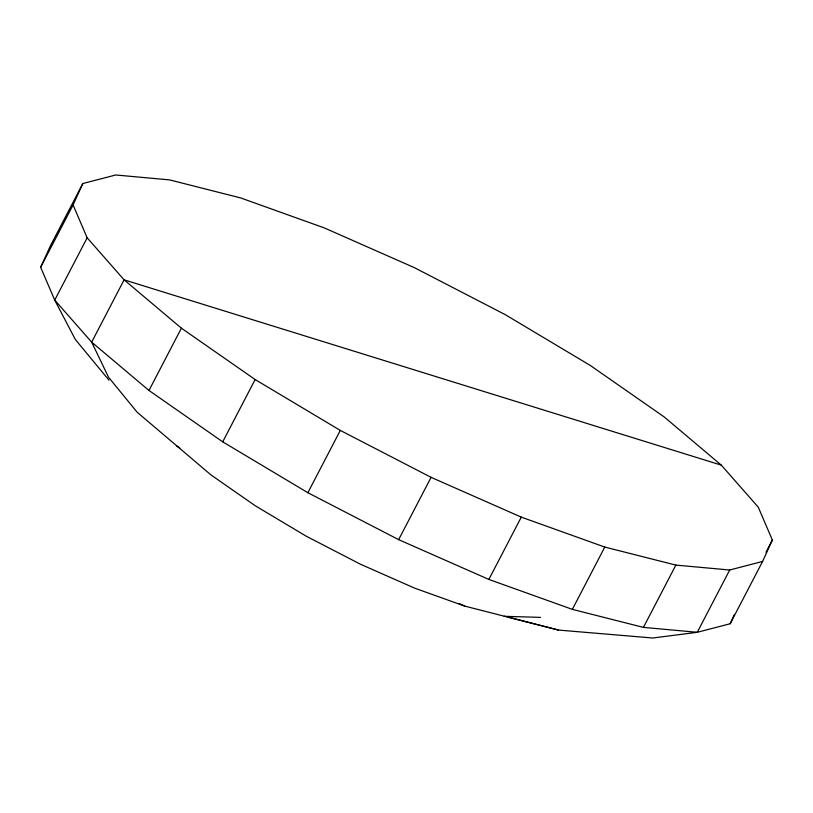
<?xml version="1.0" encoding="UTF-8"?>
<svg xmlns="http://www.w3.org/2000/svg" width="813" height="813" viewBox="0 0 813 813"><rect width="100%" height="100%" fill="white"/><g stroke="black" fill="none" stroke-linecap="round" stroke-linejoin="round"><path stroke-width="1.22" d="M40.65 267.264L50.396 245.841L82.824 183.535L115.741 174.988L169.571 179.897L240.648 197.925L324.143 227.853L414.345 267.64L505.127 314.58L590.289 365.454L664.028 416.815L721.324 465.148L758.275 507.18L772.35 540.025L762.604 561.448L730.176 623.754L697.259 632.301L652.809 638.012L558.48 630.065L464.731 606.102L414.681 588.155L360.606 564.303L306.186 536.174L255.13 505.676L210.923 474.883L137.184 412.252L108.525 377.222L91.676 342.141L54.725 300.109L40.65 267.264L73.079 204.967L82.824 183.535M730.176 623.754L734.281 614.73M73.079 204.967L87.164 237.813L54.725 300.109L75.314 339.448L108.972 380.159M762.604 561.448L729.688 570.004L697.259 632.301L643.429 627.392L572.352 609.364L488.857 579.435L398.655 539.649L307.873 492.708L222.711 441.835L148.972 390.474L181.401 328.178L124.104 279.835L87.164 237.813M222.711 441.835L255.14 379.539L181.401 328.178M307.873 492.708L340.301 430.412L255.14 379.539M398.655 539.649L431.083 477.343L521.285 517.129L604.781 547.068L675.857 565.096L729.688 570.004M488.857 579.435L521.285 517.129M572.352 609.364L604.781 547.068M643.429 627.392L675.857 565.096M765.978 552.261L772.35 540.025M504.212 616.295L540.543 617.392M507.342 616.904L558.48 630.065M721.324 465.148L124.104 279.835L91.676 342.141L148.972 390.474M459.01 603.47L464.731 606.102M340.301 430.412L431.083 477.343M176.584 445.91L179.754 447.933"/></g></svg>
